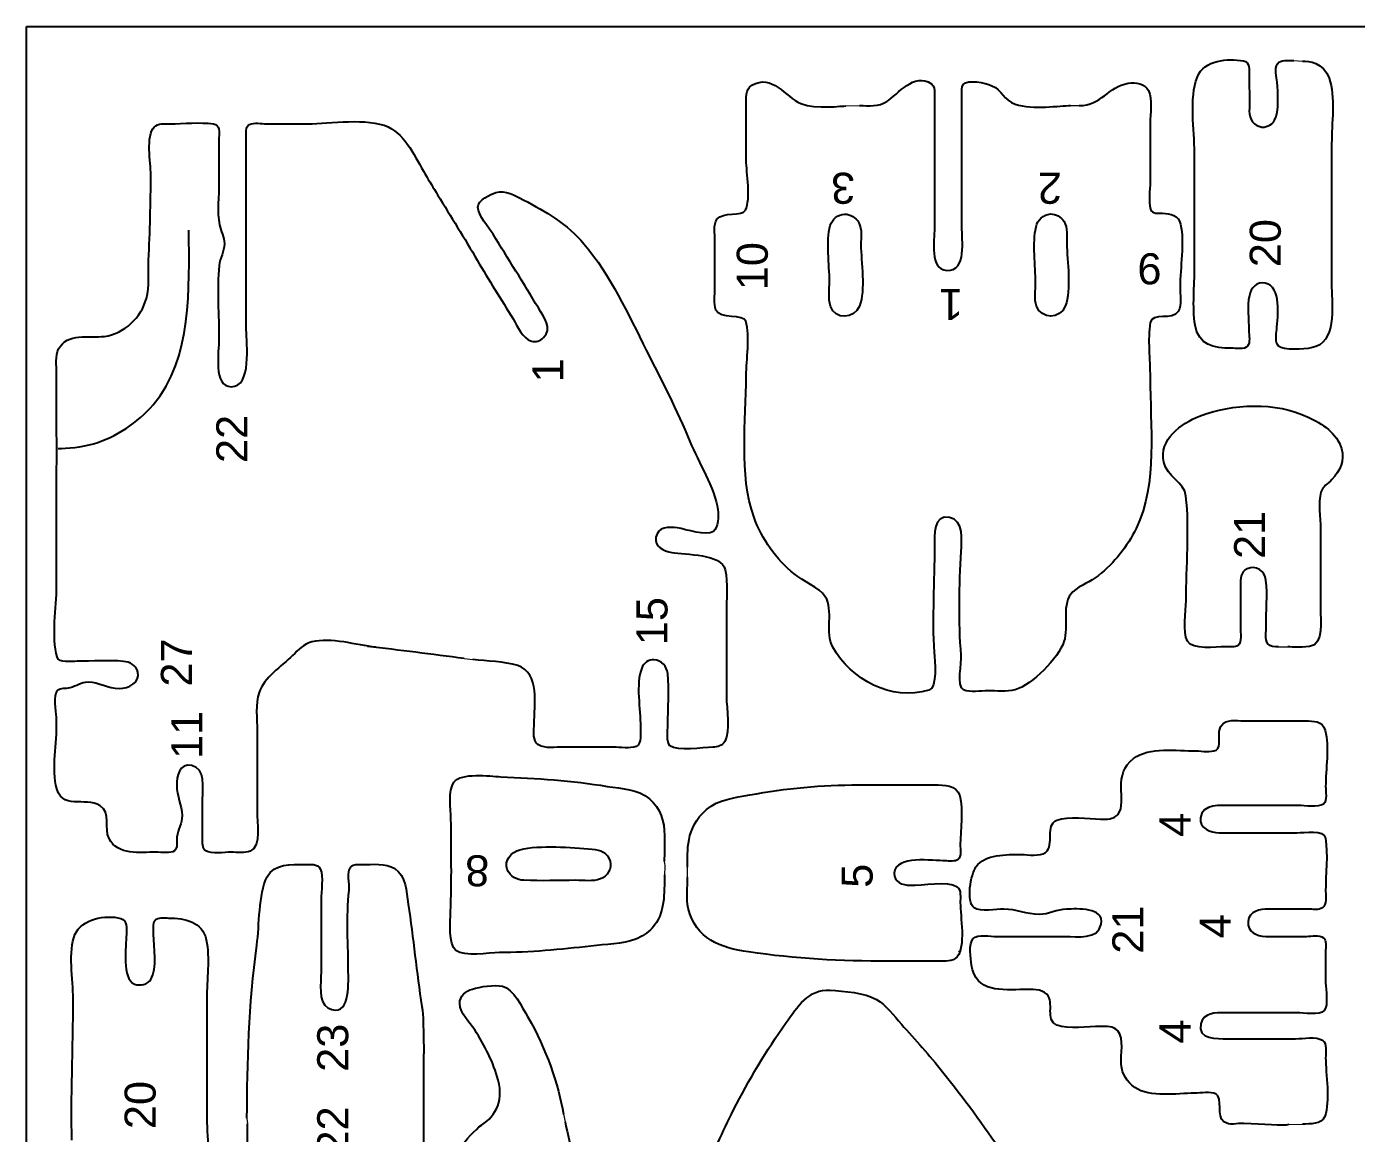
# Model space of a CAD drawing. Header units: millimetres. Extents: x 0 to 310, y 0 to 225.
# Drawn here: x 0 to 128.6, y 117.9 to 225 of the extents above; entities that cross this region are included whole.
import ezdxf
from ezdxf.enums import TextEntityAlignment as Align

# ---------------------------------------------------------------- set-up
doc = ezdxf.new("R2010")
doc.units = ezdxf.units.MM
doc.layers.add('Cut', color=7, linetype='Continuous', true_color=0xffffff)
for name, color, linetype, lineweight, true_color in [('Linien', 2, 'Continuous', 25, 0xffff00), ('Stege', 5, 'Continuous', 15, 0x0000ff), ('Text', 1, 'Continuous', 25, 0xff0000)]:
    doc.layers.add(name, color=color, linetype=linetype, lineweight=lineweight, true_color=true_color)
doc.styles.add('textstyle10', font='')
doc.styles.add('textstyle11', font='')
doc.styles.add('textstyle13', font='')
doc.styles.add('textstyle15', font='')
doc.styles.add('textstyle19', font='')
doc.styles.add('textstyle21', font='')
doc.styles.add('textstyle26', font='')
doc.styles.add('textstyle28', font='')
doc.styles.add('textstyle30', font='')
doc.styles.add('textstyle32', font='')
doc.styles.add('textstyle34', font='')
doc.styles.add('textstyle36', font='')
doc.styles.add('textstyle4', font='')
doc.styles.add('textstyle46', font='')
doc.styles.add('textstyle47', font='')
doc.styles.add('textstyle49', font='')
doc.styles.add('textstyle5', font='')
doc.styles.add('textstyle52', font='')
doc.styles.add('textstyle59', font='')
doc.styles.add('textstyle6', font='')
doc.styles.add('textstyle8', font='')
doc.styles.get('textstyle10').set_extended_font_data('Arial')
doc.styles.get('textstyle11').set_extended_font_data('Arial')
doc.styles.get('textstyle13').set_extended_font_data('Arial')
doc.styles.get('textstyle15').set_extended_font_data('Arial')
doc.styles.get('textstyle19').set_extended_font_data('Arial')
doc.styles.get('textstyle21').set_extended_font_data('Arial')
doc.styles.get('textstyle26').set_extended_font_data('Arial')
doc.styles.get('textstyle28').set_extended_font_data('Arial')
doc.styles.get('textstyle30').set_extended_font_data('Arial')
doc.styles.get('textstyle32').set_extended_font_data('Arial')
doc.styles.get('textstyle34').set_extended_font_data('Arial')
doc.styles.get('textstyle36').set_extended_font_data('Arial')
doc.styles.get('textstyle4').set_extended_font_data('Arial')
doc.styles.get('textstyle46').set_extended_font_data('Arial')
doc.styles.get('textstyle47').set_extended_font_data('Arial')
doc.styles.get('textstyle49').set_extended_font_data('Arial')
doc.styles.get('textstyle5').set_extended_font_data('Arial')
doc.styles.get('textstyle52').set_extended_font_data('Arial')
doc.styles.get('textstyle59').set_extended_font_data('Arial')
doc.styles.get('textstyle6').set_extended_font_data('Arial')
doc.styles.get('textstyle8').set_extended_font_data('Arial')

msp = doc.modelspace()

# ---------------------------------------------------------------- linework, layer by layer
at = {"layer": 'Cut'}
for p, q in [((0, 0), (0, 225)), ((0, 225), (310, 225))]:
    msp.add_line(p, q, dxfattribs=at)
for points in [[(69.61, 212.08), (69.61, 217.36)], [(23.22, 215.6), (27.18, 215.6)], [(87.82, 216.04), (87.82, 205.49)], [(90.46, 205.62), (90.46, 215.78)], [(108.67, 215.65), (108.67, 209.97)], [(126.23, 213.7), (126.23, 199.78)], [(112.97, 201.75), (112.97, 212.78)], [(21.25, 195.67), (21.25, 210.71)], [(66.58, 199.68), (66.58, 204.3)], [(2.9, 186.17), (2.9, 191.45)], [(2.9, 170.86), (2.9, 181.29)], [(125.15, 176.43), (125.15, 168.68)], [(117.4, 170.91), (117.4, 166.84)], [(67.69, 168.22), (67.69, 160.17)], [(118, 157.83), (123.67, 157.83)], [(22.3, 156.87), (22.3, 149.09)], [(56.74, 155.29), (51.6, 155.29)], [(80.47, 151.64), (87.82, 151.64)], [(123.01, 149.65), (116.55, 149.65)], [(28.48, 140.5), (28.48, 133.51)], [(93.85, 136.98), (100.45, 136.98)], [(90.18, 135.5), (90.31, 135.63)], [(88.21, 134.58), (83.36, 134.58)], [(17.43, 130.97), (17.43, 119.36)], [(122.88, 129.59), (115.89, 129.59)], [(116.15, 127.09), (122.75, 127.09)], [(38.38, 121.5), (38.38, 110.02), (38.38, 62.52), (38.38, 48.4)], [(21.36, 82.58), (21.36, 118.86)]]:
    msp.add_lwpolyline(points, dxfattribs=at)
for points in [[(113.24, 220.13), (113.9, 221.78), (116.21, 221.94), (117.69, 221.69)], [(117.69, 221.69), (118.35, 221.57), (118.25, 220.82), (118.24, 220.26)], [(120.96, 219.61), (120.91, 220.14), (120.66, 220.92), (120.99, 221.4)], [(120.99, 221.4), (121.28, 221.85), (122.09, 221.71), (122.56, 221.71)], [(123.41, 221.65), (123.97, 221.71), (125.47, 221.52), (126, 220)], [(70.15, 219.32), (72.13, 220.49), (73.38, 218.18), (74.89, 217.56)], [(83.2, 217.74), (84.3, 218.47), (85.83, 220.6), (87.52, 219.47)], [(112.97, 212.78), (112.97, 215.01), (112.43, 218.06), (113.24, 220.13)], [(118.24, 220.26), (118.22, 219.17), (118.33, 218.18), (118.27, 217.11)], [(126, 220), (126.6, 218.28), (126.23, 215.54), (126.23, 213.7)], [(69.61, 217.36), (69.61, 218.04), (69.49, 218.93), (70.15, 219.32)], [(87.52, 219.47), (87.82, 219.26), (87.82, 218.88), (87.82, 218.55)], [(90.46, 218.42), (90.46, 218.73), (90.4, 219.15), (90.6, 219.39)], [(90.6, 219.39), (91.03, 219.95), (92.74, 219.54), (93.36, 219.28)], [(93.36, 219.28), (94.37, 218.86), (94.55, 217.85), (95.61, 217.5)], [(101.81, 217.36), (103.96, 217.37), (104.59, 219.18), (106.56, 219.52)], [(106.56, 219.52), (107.29, 219.65), (108.15, 219.51), (108.52, 218.81)], [(108.52, 218.81), (108.94, 218), (108.67, 216.55), (108.67, 215.65)], [(120.71, 215.94), (121.17, 216.79), (121.04, 218.64), (120.96, 219.61)], [(74.89, 217.56), (76.38, 216.95), (78.94, 217.36), (79.25, 217.32)], [(80.56, 217.36), (81.47, 217.36), (82.42, 217.23), (83.2, 217.74)], [(87.82, 218.55), (87.84, 217.74), (87.82, 216.86), (87.82, 216.04)], [(90.46, 215.78), (90.46, 216.65), (90.46, 217.55), (90.46, 218.42)], [(95.61, 217.5), (97.36, 216.94), (99.96, 217.36), (100.98, 217.36)], [(27.18, 215.6), (29.41, 215.6), (32.94, 216.23), (34.97, 215.29)], [(118.27, 217.11), (118.22, 216.38), (118.46, 215.51), (119.27, 215.32)], [(12.01, 210.71), (12.01, 211.79), (11.53, 214.47), (12.33, 215.27)], [(12.33, 215.27), (12.72, 215.67), (13.34, 215.6), (13.86, 215.6)], [(13.86, 215.6), (15.17, 215.6), (16.8, 215.79), (18.07, 215.58)], [(18.07, 215.58), (18.72, 215.47), (18.61, 214.79), (18.61, 214.28)], [(21.25, 214.28), (21.25, 214.66), (21.14, 215.31), (21.55, 215.52)], [(21.55, 215.52), (22, 215.74), (22.73, 215.6), (23.22, 215.6)], [(34.97, 215.29), (36.74, 214.47), (37.6, 212.31), (38.56, 210.71)], [(119.27, 215.32), (119.83, 215.18), (120.45, 215.43), (120.71, 215.94)], [(18.61, 214.28), (18.61, 212.82), (18.61, 211.37), (18.61, 209.92)], [(21.25, 210.71), (21.25, 211.9), (21.24, 213.09), (21.25, 214.28)], [(69.53, 207.24), (70.09, 208.37), (69.61, 210.81), (69.61, 212.08)], [(11.8, 202.4), (11.93, 205.15), (12.01, 207.96), (12.01, 210.71)], [(18.61, 209.92), (18.61, 208.62), (18.39, 207.09), (18.66, 205.83)], [(38.56, 210.71), (38.95, 210.06), (39.35, 209.39), (39.75, 208.73)], [(108.67, 209.97), (108.67, 209.17), (108.49, 208.1), (108.71, 207.35)], [(39.75, 208.73), (41.02, 206.63), (42.36, 204.53), (43.58, 202.4)], [(43.65, 207.54), (43.64, 208.2), (44.87, 208.77), (45.39, 208.95)], [(45.39, 208.95), (46.29, 209.25), (47.26, 208.62), (48.03, 208.24)], [(45.13, 204.91), (44.71, 205.6), (43.67, 206.71), (43.65, 207.54)], [(48.03, 208.24), (50.19, 207.16), (52.33, 205.86), (53.91, 203.98)], [(66.79, 206.39), (67.31, 207.11), (69.23, 206.63), (69.53, 207.24)], [(108.71, 207.35), (108.86, 206.86), (109.43, 206.94), (109.86, 206.94)], [(18.66, 205.83), (18.79, 205.21), (19.13, 204.66), (19.13, 203.98)], [(66.58, 204.3), (66.58, 204.94), (66.4, 205.86), (66.79, 206.39)], [(77.74, 205.75), (77.92, 206.38), (78.47, 206.84), (79.11, 206.85)], [(79.11, 206.85), (79.69, 206.87), (80.23, 206.53), (80.5, 206.01)], [(80.5, 206.01), (80.83, 205.4), (80.7, 204.59), (80.7, 203.9)], [(97.64, 205.62), (97.8, 206.31), (98.34, 206.84), (99.04, 206.87)], [(99.04, 206.87), (99.57, 206.89), (100.06, 206.59), (100.35, 206.13)], [(100.35, 206.13), (100.72, 205.53), (100.62, 204.72), (100.62, 204.03)], [(109.86, 206.94), (110.62, 206.93), (111.43, 206.75), (111.62, 205.88)], [(111.62, 205.88), (112.01, 204.1), (111.57, 201.67), (111.57, 199.81)], [(49.5, 197.78), (48.1, 200.16), (46.55, 202.55), (45.13, 204.91)], [(77.66, 200.34), (77.66, 201.94), (77.3, 204.23), (77.74, 205.75)], [(87.82, 205.49), (87.82, 204.32), (87.29, 201.48), (89.01, 201.41)], [(89.01, 201.41), (90.97, 201.32), (90.46, 204.37), (90.46, 205.62)], [(97.59, 200.21), (97.59, 201.83), (97.28, 204.07), (97.64, 205.62)], [(19.13, 203.98), (19.13, 203.23), (18.69, 202.59), (18.62, 201.87)], [(53.91, 203.98), (56.49, 200.93), (58.18, 197.21), (59.94, 193.69)], [(80.7, 203.9), (80.7, 202.25), (81.18, 199.49), (80.56, 197.96)], [(100.62, 204.03), (100.62, 202.31), (101.1, 199.56), (100.47, 197.96)], [(11.59, 198.7), (11.91, 199.87), (11.75, 201.2), (11.8, 202.4)], [(43.58, 202.4), (44.68, 200.48), (45.91, 198.63), (47.05, 196.73)], [(18.62, 201.87), (18.4, 199.61), (18.61, 197.04), (18.61, 194.75)], [(113.03, 196.11), (112.74, 197.91), (112.97, 199.93), (112.97, 201.75)], [(66.67, 197.58), (66.43, 198.17), (66.58, 199.04), (66.58, 199.68)], [(77.75, 197.96), (77.52, 198.67), (77.66, 199.6), (77.66, 200.34)], [(97.68, 197.96), (97.44, 198.61), (97.59, 199.52), (97.59, 200.21)], [(111.57, 199.81), (111.57, 199.11), (111.76, 198.07), (111.4, 197.45)], [(119.8, 200.19), (119.02, 200.36), (118.4, 199.68), (118.27, 199)], [(120.92, 195.71), (121.03, 196.95), (121.42, 199.83), (119.8, 200.19)], [(126.23, 199.78), (126.23, 197.91), (126.8, 194.38), (124.26, 193.92)], [(7.52, 195.03), (9.44, 195.27), (11.1, 196.88), (11.59, 198.7)], [(118.27, 199), (118.05, 197.87), (118.22, 196.77), (118.22, 195.58)], [(49.99, 194.91), (50.93, 195.79), (50.02, 196.91), (49.5, 197.78)], [(69.57, 196.49), (69.36, 197.22), (67.06, 196.67), (66.67, 197.58)], [(80.56, 197.96), (80.06, 196.73), (78.19, 196.56), (77.75, 197.96)], [(100.47, 197.96), (99.96, 196.69), (98.18, 196.67), (97.68, 197.96)], [(111.4, 197.45), (110.86, 196.52), (108.86, 197.38), (108.69, 196.37)], [(19.79, 190.16), (21.82, 190.13), (21.25, 194.33), (21.25, 195.67)], [(47.05, 196.73), (47.49, 195.99), (47.95, 194.82), (48.83, 194.57)], [(69.61, 191.23), (69.61, 192.77), (70, 195.05), (69.57, 196.49)], [(108.69, 196.37), (108.41, 194.74), (108.67, 192.78), (108.67, 191.1)], [(116.52, 193.88), (114.83, 193.88), (113.34, 194.16), (113.03, 196.11)], [(118.22, 195.58), (118.23, 195.15), (118.39, 194.44), (118.1, 194.09)], [(121.1, 194.09), (120.73, 194.5), (120.87, 195.19), (120.92, 195.71)], [(3.1, 193.82), (3.89, 195.4), (6.07, 194.86), (7.52, 195.03)], [(18.61, 194.75), (18.61, 193.55), (18.01, 190.18), (19.79, 190.16)], [(48.83, 194.57), (49.28, 194.44), (49.67, 194.6), (49.99, 194.91)], [(2.9, 191.45), (2.9, 192.19), (2.76, 193.15), (3.1, 193.82)], [(59.94, 193.69), (61.39, 190.79), (62.95, 187.84), (64.16, 184.85)], [(118.1, 194.09), (117.8, 193.73), (116.97, 193.88), (116.52, 193.88)], [(124.26, 193.92), (123.59, 193.8), (121.53, 193.61), (121.1, 194.09)], [(70.36, 177.51), (68.87, 181.7), (69.61, 186.83), (69.61, 191.23)], [(108.67, 191.1), (108.67, 186.38), (109.44, 180.82), (107.32, 176.46)], [(113.46, 187.32), (116.66, 188.56), (120.78, 188.71), (123.97, 187.22)], [(109.99, 182.86), (109.49, 185.03), (111.68, 186.62), (113.46, 187.32)], [(123.97, 187.22), (125.31, 186.59), (126.74, 185.69), (127.19, 184.17)], [(2.92, 184.19), (2.92, 184.86), (2.9, 185.45), (2.9, 186.17)], [(2.9, 181.29), (2.9, 182.2), (2.92, 183.37), (2.92, 184.19)], [(64.16, 184.85), (64.97, 182.84), (66.57, 180.4), (66.87, 178.25)], [(127.19, 184.17), (127.53, 183.03), (127.03, 182.01), (126.25, 181.18)], [(112.14, 179.58), (111.98, 180.93), (110.31, 181.44), (109.99, 182.86)], [(126.25, 181.18), (125.88, 180.78), (125.36, 180.51), (125.2, 179.97)], [(112.15, 169.47), (112.15, 172.74), (112.5, 176.34), (112.14, 179.58)], [(125.2, 179.97), (124.91, 178.94), (125.15, 177.5), (125.15, 176.43)], [(66.87, 178.25), (66.95, 177.71), (66.87, 176.46), (66.43, 176.14)], [(74.23, 172.05), (72.5, 173.47), (71.11, 175.42), (70.36, 177.51)], [(89.27, 177.51), (87.66, 177.84), (87.82, 175.75), (87.82, 174.74)], [(90.39, 174.21), (90.45, 175.3), (90.68, 177.23), (89.27, 177.51)], [(62.94, 176.5), (62.12, 176.61), (61.05, 176.62), (60.87, 175.61)], [(66.43, 176.14), (65.78, 175.67), (63.76, 176.39), (62.94, 176.5)], [(107.32, 176.46), (106.46, 174.69), (105.21, 173.1), (103.66, 171.88)], [(60.87, 175.61), (60.7, 174.64), (61.6, 174.27), (62.42, 174.13)], [(62.42, 174.13), (63.69, 173.91), (67.28, 174), (67.58, 172.45)], [(87.82, 174.74), (87.82, 171.34), (87.56, 167.83), (87.78, 164.45)], [(90.4, 164.18), (90.13, 167.39), (90.2, 171), (90.39, 174.21)], [(67.58, 172.45), (67.82, 171.19), (67.69, 169.52), (67.69, 168.22)], [(118.06, 172.54), (117.4, 172.22), (117.4, 171.57), (117.4, 170.91)], [(119.88, 171.44), (119.78, 172.35), (118.89, 172.95), (118.06, 172.54)], [(77.25, 169.85), (76.65, 170.77), (75.09, 171.34), (74.23, 172.05)], [(103.66, 171.88), (102.9, 171.28), (101.92, 170.97), (101.21, 170.32)], [(119.9, 166.98), (119.88, 168.41), (120.04, 170.01), (119.88, 171.44)], [(2.95, 164.02), (2.38, 165.92), (2.9, 168.86), (2.9, 170.86)], [(77.97, 164.98), (77.21, 166.32), (78.09, 168.56), (77.25, 169.85)], [(101.21, 170.32), (100, 169.21), (100.84, 166.97), (100.34, 165.5)], [(112.29, 165.55), (111.77, 166.46), (112.15, 168.42), (112.15, 169.47)], [(125.15, 168.68), (125.15, 167.59), (125.55, 165.25), (124.1, 165.03)], [(33.78, 164.95), (31.92, 165.17), (29.41, 165.93), (27.58, 165.47)], [(117.4, 166.84), (117.4, 166.4), (117.57, 165.45), (117.19, 165.14)], [(120.03, 165.31), (119.76, 165.72), (119.9, 166.5), (119.9, 166.98)], [(27.58, 165.47), (26.76, 165.26), (26.32, 164.71), (25.73, 164.15)], [(42.33, 163.87), (39.21, 164.28), (36.08, 164.67), (32.96, 165.04)], [(87.28, 160.8), (83.62, 159.74), (79.78, 161.79), (77.97, 164.98)], [(100.34, 165.5), (99.81, 163.9), (97.25, 161.31), (95.61, 160.84)], [(115.96, 165.01), (115.04, 165.01), (112.79, 164.65), (112.29, 165.55)], [(117.19, 165.14), (116.89, 164.91), (116.32, 165.01), (115.96, 165.01)], [(121.08, 165.01), (120.72, 165.01), (120.26, 164.97), (120.03, 165.31)], [(124.1, 165.03), (123.19, 164.88), (122, 165), (122, 165)], [(4.88, 163.6), (4.36, 163.6), (3.13, 163.38), (2.95, 164.02)], [(9.37, 163.59), (7.9, 163.72), (6.36, 163.6), (4.88, 163.6)], [(10.76, 162.55), (10.61, 163.22), (10, 163.54), (9.37, 163.59)], [(25.73, 164.15), (24.62, 163.12), (23, 162.02), (22.48, 160.57)], [(47.5, 163.18), (46.17, 163.61), (44.54, 163.59), (43.15, 163.77)], [(60.7, 163.74), (60.16, 163.76), (59.7, 163.44), (59.5, 162.94)], [(62.01, 162.42), (61.93, 163.11), (61.43, 163.72), (60.7, 163.74)], [(87.78, 164.45), (87.83, 163.68), (88.14, 161.04), (87.28, 160.8)], [(90.63, 160.83), (89.95, 161.17), (90.46, 163.51), (90.4, 164.18)], [(8.97, 160.97), (9.86, 160.99), (10.99, 161.5), (10.76, 162.55)], [(49.09, 157.53), (49.09, 159.35), (49.69, 162.47), (47.5, 163.18)], [(59.5, 162.94), (58.9, 161.42), (59.38, 158.92), (59.38, 157.27)], [(62.02, 157.4), (62.02, 159.03), (62.19, 160.81), (62.01, 162.42)], [(2.99, 160.76), (3.3, 161.09), (3.81, 160.95), (4.22, 161.06)], [(4.22, 161.06), (4.8, 161.23), (5.31, 161.59), (5.94, 161.6)], [(5.94, 161.6), (7, 161.61), (7.89, 160.94), (8.97, 160.97)], [(92.97, 160.75), (92.31, 160.75), (91.23, 160.54), (90.63, 160.83)], [(95.61, 160.84), (94.8, 160.61), (93.8, 160.75), (92.97, 160.75)], [(2.88, 158.19), (2.84, 158.75), (2.61, 160.36), (2.99, 160.76)], [(22.48, 160.57), (22.1, 159.49), (22.3, 158.02), (22.3, 156.87)], [(67.69, 160.17), (67.69, 159.02), (68.12, 156.84), (67.54, 155.84)], [(2.83, 151.6), (2.42, 153.72), (3.03, 156.05), (2.88, 158.19)], [(49.3, 155.72), (48.94, 156.18), (49.09, 156.98), (49.09, 157.53)], [(59.38, 157.27), (59.38, 156.71), (59.52, 155.61), (58.97, 155.37)], [(62.23, 155.43), (61.87, 155.71), (62.02, 156.92), (62.02, 157.4)], [(115.36, 155.85), (115.37, 156.46), (115.23, 157.2), (115.78, 157.6)], [(115.78, 157.6), (116.34, 158.02), (117.33, 157.83), (118, 157.83)], [(123.67, 157.83), (124.49, 157.83), (125.34, 157.86), (125.6, 156.91)], [(51.6, 155.29), (50.89, 155.29), (49.78, 155.09), (49.3, 155.72)], [(67.54, 155.84), (67.29, 155.41), (66.83, 155.31), (66.37, 155.29)], [(115.05, 155.01), (115.37, 155.17), (115.35, 155.55), (115.36, 155.85)], [(125.6, 156.91), (126.02, 155.38), (125.65, 153.1), (125.65, 151.5)], [(58.97, 155.37), (58.35, 155.1), (57.44, 155.29), (56.74, 155.29)], [(66.37, 155.29), (65.42, 155.26), (62.95, 154.86), (62.23, 155.43)], [(107.05, 154.18), (108.62, 155.37), (111.24, 154.93), (113.12, 154.93)], [(113.12, 154.93), (113.73, 154.93), (114.52, 154.75), (115.05, 155.01)], [(15.97, 153.51), (14.77, 153.77), (14.52, 152.47), (14.52, 151.6)], [(17.02, 150.28), (17.02, 151.33), (17.36, 153.22), (15.97, 153.51)], [(105.86, 151.37), (105.86, 152.49), (106.11, 153.46), (107.05, 154.18)], [(41.05, 148.35), (41.05, 149.31), (40.74, 151.09), (41.33, 151.89)], [(41.33, 151.89), (42.04, 152.87), (44.76, 152.48), (45.87, 152.43)], [(45.87, 152.43), (49.29, 152.28), (52.77, 152.06), (56.16, 151.5)], [(7.12, 149.62), (5.63, 150.54), (3.32, 149.08), (2.83, 151.6)], [(14.52, 151.6), (14.52, 150.54), (15.02, 149.72), (15.04, 148.69)], [(56.16, 151.5), (57.62, 151.26), (59.07, 151.28), (60.25, 150.28)], [(65.76, 149.25), (66.96, 150.28), (68.46, 150.39), (69.96, 150.67)], [(69.96, 150.67), (73.42, 151.32), (76.95, 151.64), (80.47, 151.64)], [(87.82, 151.64), (88.74, 151.64), (89.96, 151.66), (90.26, 150.59)], [(90.26, 150.59), (90.62, 149.27), (90.31, 147.28), (90.31, 145.87)], [(105.54, 148.76), (106.1, 149.39), (105.86, 150.58), (105.86, 151.37)], [(125.65, 151.5), (125.65, 151.06), (125.82, 150.09), (125.44, 149.79)], [(7.98, 146.45), (7.47, 147.45), (8.18, 148.97), (7.12, 149.62)], [(17.02, 146.45), (17.02, 147.72), (17.02, 149), (17.02, 150.28)], [(60.25, 150.28), (61.32, 149.38), (61.7, 148.12), (61.7, 146.76)], [(63.94, 143.69), (63.93, 145.19), (63.71, 147.49), (65.76, 149.25)], [(116.55, 149.65), (115.54, 149.65), (113.72, 149.85), (113.55, 148.46)], [(125.44, 149.79), (124.95, 149.4), (123.62, 149.65), (123.01, 149.65)], [(15.04, 148.69), (15.05, 147.88), (14.63, 147.35), (14.53, 146.58)], [(22.3, 149.09), (22.3, 148.11), (22.73, 145.67), (21.64, 145.23)], [(41.01, 139.37), (41.14, 142.35), (41.06, 145.36), (41.05, 148.35)], [(98.56, 145.11), (99.48, 145.85), (98.45, 147.74), (99.66, 148.23)], [(99.66, 148.23), (100.77, 148.68), (102.68, 148.33), (103.88, 148.33)], [(103.88, 148.33), (104.47, 148.33), (105.12, 148.28), (105.54, 148.76)], [(113.55, 148.46), (113.42, 147.42), (114.5, 147.02), (115.36, 147.01)], [(61.7, 146.76), (61.71, 145.87), (61.69, 144.98), (61.68, 144.23)], [(115.36, 147.01), (117.87, 146.98), (120.38, 147.01), (122.88, 147.01)], [(122.88, 147.01), (123.57, 147.01), (125.49, 147.34), (125.63, 146.48)], [(12.54, 145.13), (10.95, 145.13), (8.81, 144.8), (7.98, 146.45)], [(14.53, 146.58), (14.48, 146.13), (14.66, 145.55), (14.3, 145.27)], [(17.33, 145.27), (16.96, 145.51), (17.02, 146.04), (17.02, 146.45)], [(46.49, 143.46), (46.17, 144.32), (46.87, 145.17), (47.71, 145.37)], [(47.71, 145.37), (49.69, 145.86), (52.67, 145.58), (54.71, 145.43)], [(54.71, 145.43), (55.48, 145.37), (56.2, 145.07), (56.44, 144.26)], [(90.31, 145.87), (90.31, 145.44), (90.45, 144.7), (90.1, 144.43)], [(125.63, 146.48), (125.9, 144.94), (125.65, 142.93), (125.65, 141.34)], [(14.3, 145.27), (13.93, 144.97), (13.03, 145.13), (12.54, 145.13)], [(19.79, 145.13), (19.11, 145.13), (17.89, 144.89), (17.33, 145.27)], [(21.64, 145.23), (21.1, 145.01), (20.36, 145.13), (19.79, 145.13)], [(32.44, 143.94), (33.45, 143.94), (34.73, 144.09), (35.61, 143.54)], [(56.44, 144.26), (56.65, 143.53), (56.16, 142.81), (55.5, 142.54)], [(88.87, 144.29), (87.67, 144.29), (84.05, 144.89), (83.92, 143.11)], [(90.1, 144.43), (89.81, 144.19), (89.25, 144.29), (88.87, 144.29)], [(91.83, 143.71), (92.74, 144.98), (94.76, 144.9), (96.23, 144.9)], [(96.23, 144.9), (96.88, 144.9), (98.02, 144.69), (98.56, 145.11)], [(23.27, 142.75), (23.93, 144.04), (25.64, 143.94), (26.9, 143.94)], [(26.9, 143.94), (27.39, 143.94), (28.17, 144.06), (28.41, 143.52)], [(28.41, 143.52), (28.75, 142.73), (28.48, 141.36), (28.48, 140.5)], [(31.2, 141.43), (31.28, 142.07), (30.92, 143.24), (31.36, 143.72)], [(31.36, 143.72), (31.61, 144), (32.08, 143.93), (32.44, 143.94)], [(35.61, 143.54), (36.76, 142.82), (36.7, 141.33), (36.9, 140.11)], [(48.11, 142.41), (47.41, 142.45), (46.76, 142.76), (46.49, 143.46)], [(61.7, 142.94), (61.67, 141.2), (61.81, 139.18), (60.5, 137.79)], [(83.92, 143.11), (83.86, 142.22), (84.74, 141.94), (85.46, 141.93)], [(91.65, 139.76), (90.84, 140.3), (91.33, 143.03), (91.83, 143.71)], [(22.27, 136.15), (22.53, 138.04), (22.41, 141.07), (23.27, 142.75)], [(53.12, 142.41), (51.46, 142.41), (49.77, 142.33), (48.11, 142.41)], [(55.5, 142.54), (54.8, 142.26), (53.88, 142.41), (53.12, 142.41)], [(64, 139.7), (63.78, 140.63), (63.93, 141.75), (63.93, 142.72)], [(85.46, 141.93), (86.61, 141.91), (89.08, 142.41), (90.01, 141.79)], [(90.01, 141.79), (90.42, 141.52), (90.31, 140.7), (90.31, 140.22)], [(31.12, 133.51), (31.12, 136.08), (30.89, 138.87), (31.2, 141.43)], [(90.31, 140.22), (90.31, 138.95), (90.86, 135.94), (90, 135)], [(125.65, 141.34), (125.65, 140.86), (125.76, 140.04), (125.35, 139.76)], [(4.68, 137.17), (5.32, 138.66), (7.64, 139.12), (9.11, 138.72)], [(36.9, 140.11), (37.43, 136.82), (37.7, 133.5), (38.24, 130.21)], [(41.53, 135.63), (40.81, 136.17), (40.97, 138.5), (41.01, 139.37)], [(69.83, 135.48), (67.13, 135.87), (64.71, 136.75), (64, 139.7)], [(94.51, 139.62), (93.77, 139.62), (92.28, 139.34), (91.65, 139.76)], [(97.94, 139.1), (96.75, 139.11), (95.75, 139.62), (94.51, 139.62)], [(100.58, 139.62), (99.64, 139.61), (98.9, 139.09), (97.94, 139.1)], [(103.94, 138.17), (104.24, 139.85), (101.61, 139.64), (100.58, 139.62)], [(120.11, 139.62), (119.28, 139.62), (118.27, 139.44), (118.15, 138.44)], [(123.94, 139.62), (122.66, 139.62), (121.39, 139.63), (120.11, 139.62)], [(125.35, 139.76), (124.96, 139.5), (124.41, 139.62), (123.94, 139.62)], [(9.11, 138.72), (9.76, 138.54), (9.65, 137.75), (9.65, 137.17)], [(12.29, 137.17), (12.29, 137.59), (12.17, 138.23), (12.42, 138.55)], [(12.42, 138.55), (12.68, 138.87), (13.34, 138.76), (13.74, 138.76)], [(13.74, 138.76), (15.28, 138.76), (17.02, 138.41), (17.38, 136.65)], [(60.5, 137.79), (60.06, 137.32), (59.54, 136.96), (58.93, 136.73)], [(100.45, 136.98), (101.62, 136.98), (103.66, 136.65), (103.94, 138.17)], [(118.15, 138.44), (118.04, 137.42), (118.97, 137.01), (119.85, 136.99)], [(4.5, 130.97), (4.5, 132.74), (3.99, 135.58), (4.68, 137.17)], [(9.65, 137.17), (9.65, 136.01), (9.16, 132.86), (10.44, 132.37)], [(12.01, 132.83), (12.67, 133.92), (12.29, 135.93), (12.29, 137.17)], [(17.38, 136.65), (17.74, 134.89), (17.43, 132.77), (17.43, 130.97)], [(58.93, 136.73), (57.62, 136.24), (55.97, 136.22), (54.58, 136.05)], [(91.4, 134.21), (91.31, 134.82), (91.09, 136.31), (91.56, 136.77)], [(91.56, 136.77), (92, 137.22), (93.26, 136.98), (93.85, 136.98)], [(119.85, 136.99), (121.16, 136.95), (122.49, 136.96), (123.81, 136.99)], [(123.81, 136.99), (124.27, 137), (125.06, 137.15), (125.44, 136.85)], [(125.44, 136.85), (125.75, 136.6), (125.65, 136.02), (125.65, 135.66)], [(21.31, 119.41), (21.36, 124.72), (21.46, 130.34), (22.27, 136.15)], [(45.73, 135.42), (44.67, 135.41), (42.4, 134.98), (41.53, 135.63)], [(54.58, 136.05), (51.67, 135.71), (48.66, 135.42), (45.73, 135.42)], [(83.36, 134.58), (78.76, 134.58), (74.38, 134.82), (69.83, 135.48)], [(125.65, 135.66), (125.65, 134.61), (125.65, 133.55), (125.65, 132.5)], [(90, 135), (89.55, 134.51), (88.84, 134.58), (88.21, 134.58)], [(96.49, 131.84), (94.35, 131.84), (91.8, 131.49), (91.4, 134.21)], [(10.44, 132.37), (11, 132.16), (11.7, 132.33), (12.01, 132.83)], [(28.48, 133.51), (28.48, 132.55), (28.17, 130.61), (29.15, 130.08)], [(29.15, 130.08), (31.29, 128.93), (31.12, 132.38), (31.12, 133.51)], [(125.65, 132.5), (125.65, 131.84), (125.94, 130.33), (125.52, 129.81)], [(41.9, 130.48), (41.87, 131.22), (42.47, 131.69), (43.12, 131.89)], [(43.12, 131.89), (43.86, 132.12), (45.25, 132.33), (46.02, 132.16)], [(46.02, 132.16), (47.1, 131.93), (47.94, 130.11), (48.46, 129.22)], [(73.46, 128.64), (74.51, 130.1), (75.66, 131.95), (77.72, 131.78)], [(77.72, 131.78), (79.08, 131.67), (81.03, 131.56), (82.21, 130.88)], [(98.68, 131.39), (98.14, 131.94), (97.2, 131.84), (96.49, 131.84)], [(99.66, 128.41), (98.47, 128.93), (99.47, 130.57), (98.68, 131.39)], [(4.38, 117.27), (4.27, 121.18), (4.5, 126.1), (4.5, 130.97)], [(38.24, 130.21), (38.39, 129.29), (38.37, 128.08), (38.38, 127.18)], [(43.35, 127.93), (42.85, 128.7), (41.92, 129.52), (41.9, 130.48)], [(82.21, 130.88), (83.14, 130.35), (83.89, 129.3), (84.61, 128.5)], [(48.46, 129.22), (50.29, 126.08), (51.46, 122.63), (51.93, 119.78)], [(68.39, 120.19), (69.87, 123.13), (71.55, 125.95), (73.46, 128.64)], [(115.89, 129.59), (114.99, 129.59), (113.84, 129.62), (113.57, 128.54)], [(125.52, 129.81), (125.14, 129.33), (123.46, 129.59), (122.88, 129.59)], [(45.62, 123.08), (45.16, 124.78), (44.31, 126.45), (43.35, 127.93)], [(84.61, 128.5), (85.97, 126.99), (87.32, 125.47), (88.6, 123.89)], [(103.88, 128.28), (102.66, 128.28), (100.78, 127.93), (99.66, 128.41)], [(105.54, 127.85), (105.11, 128.33), (104.47, 128.28), (103.88, 128.28)], [(105.88, 124.58), (105.78, 125.54), (106.22, 127.08), (105.54, 127.85)], [(113.57, 128.54), (113.2, 127.01), (115.18, 127.09), (116.15, 127.09)], [(122.75, 127.09), (123.47, 127.09), (124.74, 127.34), (125.35, 126.93)], [(38.38, 127.18), (38.47, 125.93), (38.39, 125.66), (38.38, 125.2)], [(125.35, 126.93), (125.81, 126.63), (125.65, 125.73), (125.65, 125.24)], [(38.38, 125.2), (38.37, 124.24), (38.38, 122.54), (38.38, 121.5)], [(125.65, 125.24), (125.65, 123.69), (126.12, 120.99), (125.56, 119.57)], [(88.6, 123.89), (92.69, 118.77), (96.36, 113.38), (99.45, 107.65)], [(107.18, 122.37), (106.41, 122.89), (105.98, 123.68), (105.88, 124.58)], [(43.74, 118.57), (45.19, 119.37), (46.21, 120.89), (45.62, 123.08)], [(112.99, 121.81), (111.24, 121.81), (108.68, 121.36), (107.18, 122.37)], [(115.05, 121.73), (114.51, 122), (113.58, 121.81), (112.99, 121.81)], [(115.79, 119.06), (115.11, 119.5), (115.68, 121.42), (115.05, 121.73)], [(66.86, 117.02), (67.35, 118.08), (67.86, 119.14), (68.39, 120.19)], [(17.43, 119.36), (17.43, 117.36), (17.99, 114.21), (17.24, 112.37)], [(41.77, 115.78), (42.1, 117.21), (43.16, 117.86), (43.74, 118.57)], [(52.08, 119.05), (52.24, 118.09), (53.03, 115.83), (52.54, 114.96)], [(117.74, 118.89), (117.05, 118.92), (116.4, 118.65), (115.79, 119.06)], [(122.08, 118.78), (121.56, 118.61), (119.58, 118.81), (117.74, 118.89)], [(125.56, 119.57), (125.22, 118.74), (124.16, 118.89), (123.41, 118.81)]]:
    msp.add_open_spline(points, degree=3, dxfattribs=at)
at = {"layer": 'Linien'}
for points in [[(12.23, 188.41), (16.1, 192.93), (15.7, 199.71), (15.7, 205.3)], [(6.47, 184.64), (8.67, 185.3), (10.74, 186.67), (12.23, 188.41)], [(3.04, 184.19), (3.88, 184.19), (5.39, 184.32), (6.47, 184.64)]]:
    msp.add_open_spline(points, degree=3, dxfattribs=at)
at = {"layer": 'Stege'}
for p, q in [((122.56, 221.71), (123.41, 221.65)), ((79.25, 217.32), (80.56, 217.36)), ((80.56, 217.36), (80.56, 217.36)), ((100.98, 217.36), (101.81, 217.36)), ((121.08, 165.01), (122, 165)), ((42.33, 163.87), (43.15, 163.77)), ((63.93, 142.72), (63.94, 143.69)), ((51.93, 119.78), (52.08, 119.05)), ((21.31, 119.41), (21.36, 118.86)), ((122.08, 118.78), (123.41, 118.81))]:
    msp.add_line(p, q, dxfattribs=at)
msp.add_open_spline([(61.68, 144.23), (61.78, 143.64), (61.71, 143.4), (61.7, 142.94)], degree=3, dxfattribs=at)

# ---------------------------------------------------------------- texts
at = {"layer": 'Text'}
for s, rotation, style, p in [('3', 180, 'textstyle30', (78.98, 209.36)), ('2', 180, 'textstyle32', (98.98, 209.36)), ('10', 90, 'textstyle19', (70.19, 201.82)), ('9', 180, 'textstyle13', (108.62, 201.57)), ('1', 180, 'textstyle26', (89.42, 198.13)), ('1', 90, 'textstyle28', (50.43, 191.74)), ('22', 90, 'textstyle46', (19.85, 185.11)), ('15', 90, 'textstyle5', (60.49, 167.48)), ('27', 90, 'textstyle52', (14.49, 163.48)), ('11', 90, 'textstyle21', (15.49, 156.48)), ('4', 90, 'textstyle10', (111.08, 147.78)), ('8', 180, 'textstyle15', (43.59, 143.33)), ('21', 90, 'textstyle6', (106.52, 137.64)), ('4', 90, 'textstyle34', (114.96, 137.97)), ('4', 90, 'textstyle36', (111.08, 127.78)), ('23', 90, 'textstyle49', (29.61, 126.21)), ('20', 90, 'textstyle4', (10.98, 120.67)), ('22', 90, 'textstyle47', (29.61, 118.21))]:
    msp.add_text(s, height=3, rotation=rotation, dxfattribs=dict(at, style=style)).set_placement(p, align=Align.MIDDLE_CENTER)
at = {"layer": 'Text', "lineweight": 60}
for s, style, p in [('20', 'textstyle11', (119.81, 204.05)), ('21', 'textstyle8', (118.3, 175.83)), ('5', 'textstyle59', (80.33, 142.85))]:
    msp.add_text(s, height=3, rotation=90, dxfattribs=dict(at, style=style)).set_placement(p, align=Align.MIDDLE_CENTER)

doc.saveas('drawing.dxf')
